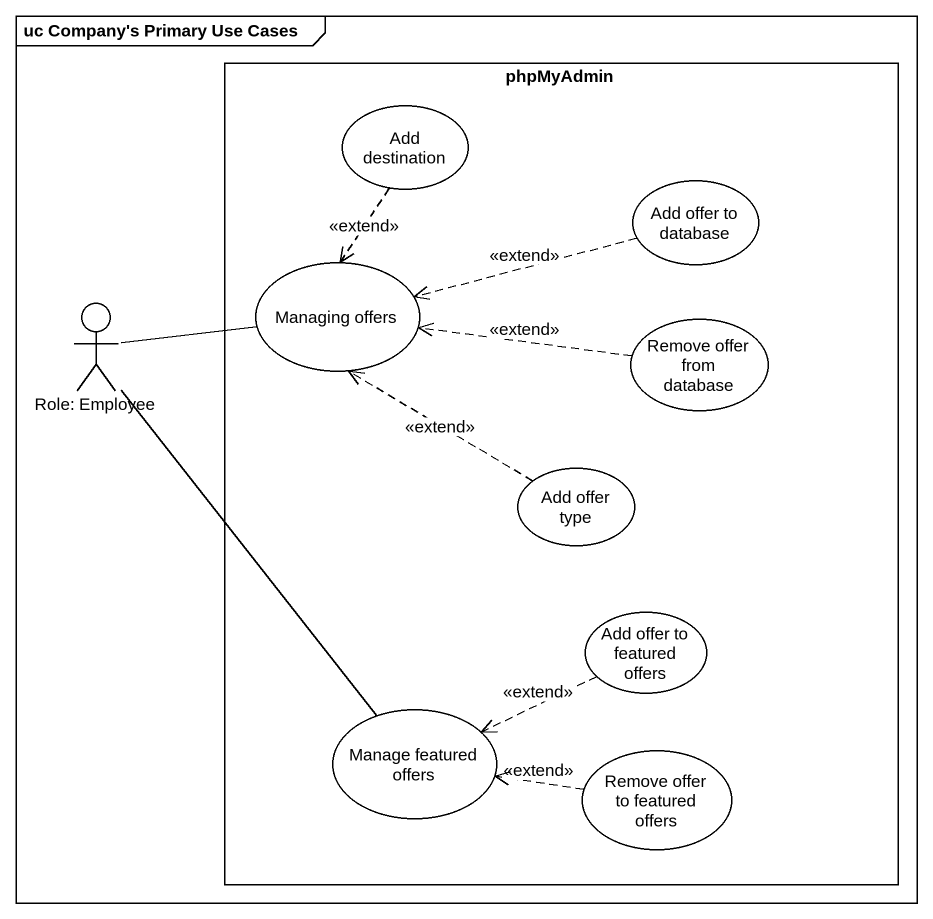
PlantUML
@startuml
mainframe uc Company's Primary Use Cases
rectangle phpMyAdmin {
  usecase "Add destination" as Add_destination
  usecase "Add offer to database" as Add_offer_to_database
  usecase "Managing offers" as Managing_offers
  usecase "Remove offer from database" as Remove_offer_from_database
  usecase "Add offer type" as Add_offer_type
  usecase "Add offer to featured offers" as Add_offer_to_featured_offers
  usecase "Manage featured offers" as Manage_featured_offers
  usecase "Remove offer to featured offers" as Remove_offer_to_featured
}
actor "Role: Employee" as Role_Employee
Add_destination ..> Managing_offers : <<extend>>
Add_offer_to_database .left.> Managing_offers : <<extend>>
Role_Employee -right- Managing_offers
Role_Employee -- Manage_featured_offers
Remove_offer_from_database .left.> Managing_offers : <<extend>>
Add_offer_type .up.> Managing_offers : <<extend>>
Add_offer_to_featured_offers .left.> Manage_featured_offers : <<extend>>
Remove_offer_to_featured .left.> Manage_featured_offers : <<extend>>
@enduml
